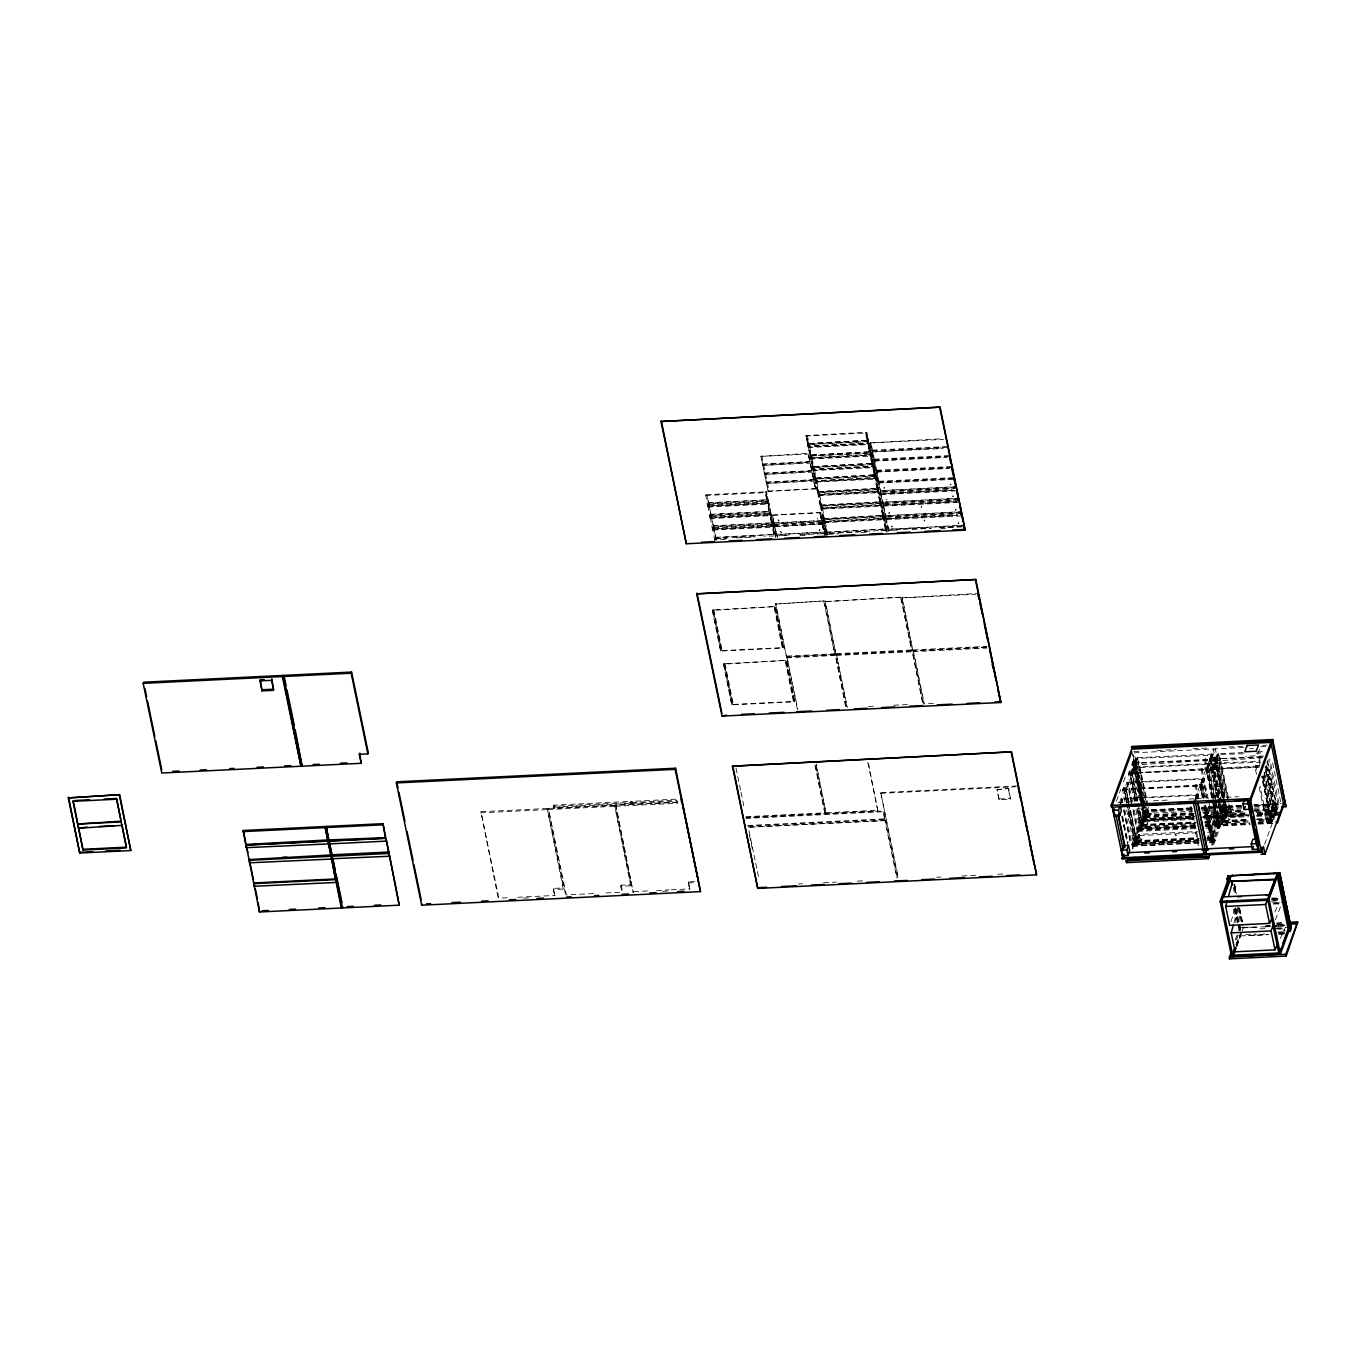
<?xml version="1.0" encoding="UTF-8"?>
<svg xmlns="http://www.w3.org/2000/svg" width="1366" height="1366" viewBox="0 0 1366 1366"><rect width="100%" height="100%" fill="white"/><g stroke="black" fill="none" stroke-linecap="round" stroke-linejoin="round"><path stroke-width="0.75" stroke-dasharray="5 3.75" d="M1123.962 790.692L1123.091 790.692M1129.887 774.488L1129.016 773.976L1131.492 773.822L1133.917 767.214M1132.602 764.84L1134.975 764.328L1137.383 757.737L1135.539 762.757M1133.456 764.875L1132.551 765.062M1209.047 770.544L1209.952 770.134M1210.225 770.236L1212.752 769.861L1215.159 763.253M1212.547 760.725L1213.708 760.896M780.259 531.579L781.437 532.569L780.925 531.528M1132.363 835.446L1133.336 835.155M1132.499 846.459L1132.977 842.959L1133.148 844.564L1198.221 841.422M1138.339 819.412L1139.193 819.361M1138.441 819.207L1139.295 819.173M1141.976 820.437L1141.805 818.849L1141.088 822.025L1193.679 819.344M1142.761 809.765L1141.771 809.816L1142.659 809.338M1212.547 831.399L1213.281 831.604M1214.955 840.568L1214.835 838.98L1208.21 839.509M1219.667 827.83L1204.795 828.24M1220.316 825.935L1223.355 818.439M1222.997 805.633L1223.902 805.923L1223.133 805.547M1223.868 816.441L1223.851 814.836L1223.031 817.756M1212.342 845.093L1226.702 806.469L1227.078 808.262L1223.748 815.997M1240.669 928.026L1240.294 927.155M1276.647 803.259L1275.673 802.986M1207.715 835.77L1208.329 837.034L1208.381 835.582M1213.691 819.6L1214.254 820.829L1214.323 819.412M1217.089 810.038L1217.345 811.182M1267.443 816.885L1268.075 818.2L1268.143 816.748M1270.909 807.408L1271.165 808.604M1139.842 822.025L1138.988 822.076M1142.42 812.872L1143.325 812.548M1213.179 834.506L1213.981 834.438M1220.214 818.541L1219.018 818.405L1221.136 818.644M1223.39 808.74L1222.536 809.321L1224.585 809.15M1223.816 808.979L1224.534 809.014M1273.727 815.604L1272.839 815.929M1277.244 806.691L1276.305 806.452L1277.21 806.111M1138.732 790.129L1137.776 790.214M1214.459 795.849L1216.491 796.207L1215.689 795.883M1218.779 786.884L1217.857 786.372L1219.018 786.253M1269.116 793.731L1268.177 793.407L1269.065 793.185M1271.661 783.999L1272.583 784.238L1271.763 783.743M1214.613 761.033L1213.742 760.538L1216.218 760.367L1218.626 753.776L1216.782 758.796M1132.499 835.565L1133.302 835.616M1222.707 805.564L1221.819 805.872M1222.809 816.953L1223.27 817.91M921.077 507.213L921.691 506.205L921.777 507.281M924.167 519.917L924.133 521.061L924.833 520.139M950.224 484.845L950.924 484.093L950.821 485.118M952.614 496.37L953.468 495.96M952.802 495.909L953.212 496.643M956.285 509.501L955.585 510.423L955.602 509.279M958.112 523.639L958.744 522.615L958.812 523.707M1128.504 816.322L1129.306 816.373M1134.429 800.117L1135.3 799.947L1134.412 799.708M1219.155 786.679L1219.94 786.714M817.363 519.165L817.739 518.295M819.173 530.384L819.976 529.462L819.754 530.691M1123.159 790.248L1123.928 790.18M1204.061 786.918L1203.156 786.884L1204.009 786.338M1133.131 843.949L1198.153 840.875M1141.139 822.025L1133.217 844.547M1138.459 829.469L1195.113 826.652M1141.959 819.839L1194.379 817.38M1214.955 839.97L1208.637 840.363M1214.306 842.583L1209.935 842.361M1233.942 922.972L1237.784 909.107M1142.539 813.129L1143.342 813.111M1141.105 839.031L1141.754 840.261L1141.771 838.844M1147.252 823.988L1147.269 822.52L1147.952 823.852M1150.479 813.299L1151.06 814.597L1151.179 813.163M1175.699 835.787L1175.682 834.285L1176.365 835.599M1231.722 809.287L1233.532 810.448L1232.422 809.201M1229.451 820.027L1228.29 818.678L1230.117 819.839M1128.384 815.861L1129.289 815.775M1137.895 790.692L1138.715 790.675M883.717 488.055L884.348 487.372L884.178 488.482M886.022 499.597L886.841 499.256M888.703 513.394L889.266 512.335L889.386 513.462M892.408 526.371L891.639 527.122L891.81 526.012M1230.92 921.572L1235.41 908.305M1237.05 946.126L1241.54 932.876M1242.172 930.98L1243.453 927.19M498.009 897.274L480.934 811.728L547.203 808.484L563.68 887.951L563.253 889.078L553.315 889.573L554.767 896.574L553.725 888.429L563.68 887.951M563.253 889.078L547.203 808.484M565.422 893.979L548.347 808.433L614.632 805.206L631.092 884.673L630.682 885.8L620.745 886.278L621.82 891.537M553.486 806.264L553.896 805.137L630.802 801.381L630.802 804.523L553.896 808.262L553.486 806.264L630.392 802.508L630.802 801.381M553.896 808.262L553.896 805.137M553.315 889.573L553.725 888.429M768.495 501.015L768.477 503.064L707.571 506.035L705.676 494.765M706.359 494.731L765.216 491.862L766.872 499.871L708.561 503.098L706.905 495.073M707.588 503.986L707.571 506.035M708.561 503.098L707.042 494.697M770.885 512.54L770.868 514.589L709.961 517.56L708.066 506.291M768.768 502.312L767.248 502.756L767.111 501.083L708.954 503.917L709.091 505.591L707.861 505.283M709.091 505.591L708.954 503.917M708.749 506.257L767.59 503.388L769.263 511.396L710.952 514.606L709.295 506.598M709.979 515.511L709.961 517.56M710.952 514.606L709.432 506.223M773.258 524.066L773.258 526.115L712.352 529.086L710.457 517.816M710.661 515.477L710.798 517.151L711.345 515.443L769.502 512.609L769.639 514.282L771.141 513.838M711.14 517.782L769.98 514.914L771.653 522.922L713.342 526.132L711.686 518.124M711.481 517.116L711.345 515.443M712.352 527.037L712.352 529.086M713.342 526.132L711.823 517.748M714.742 540.612L712.83 529.325M773.532 525.364L772.029 525.808L771.892 524.134L713.735 526.969L713.872 528.642L712.625 528.335M713.872 528.642L713.735 526.969M713.53 529.308L772.371 526.439L774.027 534.447L715.733 537.658L714.077 529.649M630.682 885.8L614.632 805.206M615.776 805.155L633.278 892.749L615.776 805.155L677.912 802.115M714.742 538.545L715.016 539.86M715.733 537.658L714.213 529.274M716.245 540.168L716.125 538.477L755.586 536.565M677.297 802.252L631.946 804.454L631.536 802.457L631.946 801.33L677.297 799.11M631.946 804.454L631.946 801.33M810.106 461.708L762.552 464.389L760.879 456.381L807.904 453.341L810.106 461.708L807.904 453.341M762.552 464.389L761.016 456.005M811.967 470.724L764.414 473.404L762.757 465.396L809.765 462.357L811.967 470.724L809.765 462.357M762.689 464.013L809.423 461.742M712.232 610.363L713.189 609.577L721.487 650.643L782.957 647.638L775.359 606.555L783.503 647.979L720.65 651.053L712.232 610.363L775.359 606.555M721.487 650.643L713.189 609.577M782.274 647.672L773.976 606.606L713.052 609.953M764.414 473.404L762.894 465.021M813.846 479.739L766.292 482.42L764.619 474.412L811.643 471.372L813.846 479.739L811.643 471.372M764.55 473.029L811.284 470.758M766.292 482.42L764.755 474.036M815.707 488.755L768.153 491.453L766.497 483.427L813.504 480.405L815.707 488.755L813.504 480.405M766.428 482.044L813.163 479.773M620.745 886.278L621.154 885.151L631.092 884.673M766.736 500.246L765.216 491.862M768.358 501.39L766.582 491.794L765.062 492.238M768.477 503.064L766.582 491.794M768.153 491.453L766.633 483.052M768.29 491.077L815.024 488.789M767.248 502.756L767.111 501.083M769.126 511.772L767.59 503.388M770.731 512.916L768.973 503.32L767.453 503.764M770.868 514.589L768.973 503.32M769.639 514.282L769.502 512.609M771.5 523.298L769.98 514.914M720.65 651.053L712.506 609.612M773.122 524.442L771.363 514.845L769.843 515.289M773.258 526.115L771.363 514.845M772.353 515.17L820.829 512.421L822.349 520.822L774.027 523.178L772.353 515.17L775.085 526.03L822.059 523.741L820.01 512.831L820.829 512.421M773.054 515.136L820.01 512.831M772.029 525.808L771.892 524.134M773.89 534.823L772.371 526.439M774.027 523.178L772.49 514.777M868.417 440.637L866.215 432.288L868.793 443.523L807.887 446.494L805.991 435.225L808.33 443.199L807.767 444.821L808.587 444.411L807.767 444.821M775.512 535.967L773.737 526.371L772.234 526.815M808.194 443.574L806.674 435.191M775.649 537.641L773.737 526.371M775.085 526.03L774.402 523.998L822.742 521.641L822.195 523.366M723.382 664.166L724.339 663.381L732.637 704.446L794.107 701.441L786.509 660.359L794.653 701.8L731.8 704.856L723.382 664.166L786.509 660.359M807.357 435.156L808.877 443.54L867.188 440.33L865.532 432.322L806.538 435.566M774.539 525.688L774.402 523.998M732.637 704.446L724.339 663.381M774.744 526.678L823.22 523.946L824.876 531.972L776.4 534.704L774.744 526.678L777.476 537.555M793.424 701.475L785.126 660.427L724.202 663.756M775.427 526.644L823.22 523.946M807.511 443.609L805.991 435.225M774.146 536.018L763.901 536.155M808.877 443.54L867.188 440.33M807.887 446.494L807.904 444.445M776.4 534.704L774.881 526.303M870.808 452.163L868.588 443.813L871.184 455.049L810.277 458.02L808.382 446.733L810.721 454.724L810.158 456.329L810.977 455.92L810.158 456.329M867.427 441.542L809.27 444.377L867.427 441.542L867.7 442.84L808.723 446.084L808.587 444.411M810.584 455.1L809.065 446.716M809.748 446.682L811.267 455.066L869.579 451.856L867.905 443.83L808.928 447.092M809.97 462.084L808.45 453.683M809.901 455.134L808.382 446.733M810.277 458.02L810.294 455.954M811.267 455.066L869.579 451.856M873.198 463.689L870.979 455.322L873.574 466.574L812.668 469.545L810.772 458.259L813.111 466.25L812.531 467.855L813.368 467.445L812.531 467.855M811.66 455.885L869.818 453.051L811.66 455.885L811.797 457.576L810.841 456.295M811.097 457.61L810.977 455.92M812.975 466.626L811.455 458.225M811.797 457.576L870.091 454.366L869.818 453.051M811.831 471.099L810.311 462.698M812.138 458.191L813.658 466.591L871.952 463.381L870.296 455.356L811.319 458.6M812.292 466.66L810.772 458.259M812.668 469.545L812.668 467.479M813.658 466.591L871.952 463.381M813.709 480.115L812.189 471.731M875.589 475.214L873.369 466.848L875.965 478.1L815.058 481.054L813.146 469.784L815.502 477.776L814.921 479.381L815.741 478.971L814.921 479.381M872.208 464.577L814.051 467.411L872.208 464.577L872.481 465.891L814.17 469.101L813.368 467.445M815.365 478.151L813.846 469.75M814.529 469.716L816.048 478.117L874.342 474.907L872.686 466.882L813.692 470.126M814.682 478.185L813.146 469.784M731.8 704.856L723.656 663.415M815.57 489.13L814.051 480.747M815.058 481.054L815.058 479.005M816.048 478.117L874.342 474.907M878.389 488.738L875.76 478.373L878.765 491.623L817.858 494.594L815.536 481.31L818.302 491.299L817.722 492.904L818.558 492.494L817.722 492.904M874.599 476.102L816.441 478.937L874.599 476.102L874.872 477.4L816.561 480.627L815.741 478.971M818.166 491.675L816.219 481.276M816.919 481.242L818.849 491.64L877.143 488.43L875.077 478.407L816.083 481.652M775.564 604.045L824.159 600.938L834.831 654.485L786.492 656.841L775.564 604.045L824.159 600.938M817.483 491.709L815.536 481.31M818.849 491.64L877.143 488.43M817.858 494.594L817.858 492.528M881.19 502.261L878.56 491.897L881.565 505.147L820.659 508.118L818.336 494.834L821.103 504.822L820.522 506.445L821.359 506.035L820.522 506.445M877.399 489.626L819.241 492.46L877.399 489.626L877.672 490.94L818.678 494.185L818.558 492.494M820.966 505.198L819.037 494.799M819.72 494.765L821.649 505.164L879.96 501.954L877.877 491.931L818.883 495.175M820.283 505.232L818.336 494.834M820.659 508.118L820.676 506.069M821.649 505.164L879.96 501.954M883.99 515.785L881.36 505.437L884.365 518.67L823.459 521.641L821.154 508.357L823.903 518.346L823.339 519.968L824.159 519.558L823.339 519.968M880.199 503.166L822.042 506.001L880.199 503.166L880.472 504.464L821.478 507.708L821.359 506.035M823.766 518.721L821.837 508.34M822.52 508.306L824.449 518.687L882.76 515.477L880.677 505.454L821.7 508.715M688.566 881.855L689.608 890L688.566 881.855L694.526 881.565M823.083 518.756L821.154 508.357M822.878 523.332L822.742 521.641M823.459 521.641L823.476 519.592M824.449 518.687L882.76 515.477M826.276 535.165L823.954 521.897L826.703 531.886L826.14 533.491L826.959 533.082L826.14 533.491M882.999 516.69L824.842 519.524L882.999 516.69L883.273 517.987L824.296 521.231L824.159 519.558M826.567 532.262L824.637 521.863M825.32 521.829L827.267 532.228L885.561 529.018L883.478 518.995L824.501 522.239M825.269 534.857L825.132 533.167L799.913 534.396M825.884 532.296L823.954 521.897M827.267 532.228L885.561 529.018M886.073 531.511L885.817 530.213L827.506 533.423L866.983 531.494M867.051 440.706L865.532 432.322M868.793 443.523L866.898 432.254M786.492 656.841L775.837 603.294M797.232 708.63L786.987 657.097L835.309 654.741L846.254 707.537M867.734 440.672L866.215 432.288M867.973 441.884L868.81 441.474L868.247 443.182L867.29 441.918M869.442 452.231L867.905 443.83M868.247 443.182L868.127 441.508M871.184 455.049L869.288 443.779M947.253 447.297L871.491 450.985L869.835 442.96L943.069 438.657M870.125 452.197L868.588 443.813M870.637 454.707L871.201 452.983L870.091 454.366M871.491 450.985L869.971 442.584M871.815 463.757L870.296 455.356M949.131 456.312L873.369 460L871.713 451.992L944.93 447.672M871.645 450.609L872.464 450.199L870.791 442.174M873.574 466.574L871.662 455.288M873.369 460L871.85 451.617M872.515 463.723L870.979 455.322M951.419 467.326L875.657 471.031L873.574 461.008L946.809 456.688M873.506 459.625L874.325 459.215L872.669 451.19M873.028 466.233L873.574 464.508L872.481 465.891M874.206 475.283L872.686 466.882M875.965 478.1L874.052 466.813M825.03 601.621L901.065 597.181L911.737 650.745L835.975 654.434L825.03 601.621L901.065 597.181M875.657 471.031L873.711 460.632M874.889 475.248L873.369 466.848M953.69 478.356L877.928 482.044L875.862 472.021L949.08 467.718M875.794 470.638L876.613 470.228L874.53 460.222M875.418 477.741L875.965 476.034L874.872 477.4M877.006 488.806L875.077 478.407M878.765 491.623L876.443 478.339M877.928 482.044L875.999 471.646M952.068 478.698L878.287 482.676L881.002 493.536L952.153 490.07M878.065 481.669L878.901 481.259L876.818 471.236M881.002 493.536L878.97 482.642M877.706 488.772L875.76 478.373M877.945 489.967L878.765 489.557L878.218 491.282L877.262 490.001M879.824 502.329L877.877 491.931M878.218 491.282L878.082 489.591M881.565 505.147L879.243 491.862M955.022 487.03L879.943 490.684L955.841 486.62M956.098 487.816L880.199 491.897L955.261 488.225M881.138 493.16L952.153 489.318M954.458 490.223L880.66 494.202L883.392 505.061L956.661 501.493M883.392 505.061L881.36 494.168M880.507 502.295L878.56 491.897M881.019 504.805L881.582 503.098L880.472 504.464M882.624 515.853L880.677 505.454M957.412 498.556L882.334 502.21L958.232 498.146M958.471 499.341L882.573 503.405L957.651 499.751M884.365 518.67L882.043 505.403M883.529 504.686L956.644 500.741M956.849 501.749L883.051 505.71L886.192 518.585L957.344 515.119M886.192 518.585L883.734 505.676M883.307 515.819L881.36 505.437M883.819 518.329L884.383 516.621L883.273 517.987M885.424 529.393L883.478 518.995M960.213 512.079L885.134 515.733L961.032 511.669M886.79 529.325L884.161 518.96L887.456 531.442M961.288 512.865L885.39 516.946L960.452 513.274M887.166 532.194L884.861 518.926M845.554 706.273L835.309 654.741M835.975 654.434L825.303 600.869M886.329 518.209L957.344 514.384M846.698 706.205L836.453 654.69L912.215 650.984L923.16 703.797M957.549 515.375L886.005 518.875L888.873 530.435M888.566 530.025L886.551 519.217M885.817 530.213L877.365 530.998M886.107 529.359L884.161 518.96M886.5 530.179L886.756 531.476M963.013 525.603L887.934 529.257L963.833 525.193M900.945 529.479L888.19 530.469L897.377 530.025M986.542 647.091L912.881 650.677L901.936 597.881L977.971 593.425M745.785 817.431L824.979 813.573L815.178 764.243M868.503 763.679L877.877 810.994L826.123 813.521L816.322 764.192M922.46 702.517L912.215 650.984M912.881 650.677L902.209 597.13M924.031 704.497L913.359 650.933L989.121 647.245M897.957 877.775L880.728 792.604L1017.858 785.911M747.612 826.242L884.741 819.566L883.392 810.994L746.263 817.688M884.741 819.566L883.392 810.994M884.946 820.573L747.817 827.25L884.946 820.573L896.813 877.843M996.975 789.702L1008.671 788.387L1010.481 799.161L999.041 799.725L996.975 789.702L1008.671 788.387M999.041 799.725L997.248 788.95M1116.415 801.227L1120.666 789.616M1123.501 781.864L1125.618 776.059M1125.021 801.825L1122.51 789.736L1123.484 787.106L1128.333 807.221M1134.292 801.74L1128.436 773.532L1129.409 770.902L1136.358 801.091M1139.432 800.322L1131.919 764.055L1132.875 761.408L1142.744 805.718M1127.326 806.845L1124.167 787.072M1135.334 800.715L1129.494 772.49L1130.092 770.868M1141.737 805.325L1132.96 763.013L1133.558 761.374M1119.71 802.371L1121.145 798.444L1198.272 794.688L1195.54 802.201M1126.745 802.423L1124.201 790.094L1127.07 782.24L1204.197 778.483L1201.329 786.321L1200.253 785.587M1133.592 764.397L1136.017 757.806L1213.145 754.049L1222.758 801.5M1139.5 835.582L1136.632 843.437L1125.584 787.806L1129.58 787.601L1128.914 789.428L1131.407 801.518M1137.246 801.535L1131.509 771.602L1135.505 771.397L1134.839 773.224L1141.515 805.462M1134.685 762.928L1138.971 761.921L1147.935 805.137M1204.009 798.239L1201.209 784.784L1125.174 789.241L1200.936 785.552L1203.463 797.727M1213.315 798.342L1207.151 768.58L1131.116 773.036L1206.878 769.348L1213.606 801.842M1142.437 801.466L1134.856 762.791L1142.847 801.381M1119.659 805.291L1122.51 798.376L1119.778 805.889M1125.311 789.838L1125.686 790.624L1125.994 789.804L1124.201 790.094M1128.572 782.769L1125.567 790.026M1133.353 767.863L1131.509 772.883L1133.353 767.863L1209.115 764.157L1206.588 769.229L1209.115 764.157M1134.975 763.389L1137.502 758.335M1120.342 805.257L1122.63 798.973M1135.385 764.123L1134.412 764.96L1211.113 760.299M1121.606 802.713L1122.767 799.571M1134.156 768.426L1132.329 773.446L1137.81 799.964M1145.835 800.015L1138.305 763.731L1138.971 761.921M1131.714 844.922L1144.384 810.294L1190.811 808.211M1144.657 810.465L1132.738 843.488L1197.828 840.192M1134.19 809.901L1140.661 841.115L1140.183 843.846L1133.78 844.154L1134.753 841.507L1128.077 809.27M1143.171 807.733L1146.586 824.91L1146.108 827.625L1139.722 827.95L1140.678 825.303L1137.332 809.184M1132.312 848.798L1146.159 810.943L1145.306 806.794M1128.76 809.235L1135.436 841.473L1134.839 843.112L1127.735 808.86M1146.484 826.635L1140.764 826.908L1138.032 809.15M1199.297 840.38L1135.266 843.505L1138.578 834.404L1197.504 831.535M1194.618 824.688L1141.191 827.284L1144.042 819.463L1194.55 817.005M1193.85 815.4L1144.657 817.807L1147.508 809.97L1191.715 807.818M1138.578 834.404L1135.829 842.856L1198.836 839.185M1144.162 820.061L1141.754 826.652L1144.042 819.463M1147.645 810.567L1145.22 817.175L1147.508 809.97M1136.358 842.122L1125.584 787.806M1142.3 825.918L1137.963 802.764M1136.683 841.405L1136.802 842.019M1139.261 834.37L1136.956 840.653L1130.621 810.055M1142.608 825.201L1142.744 825.798M1146.211 816.322L1133.575 754.647M1148.208 809.936L1146.364 814.973L1144.674 806.811M1136.512 842.822L1138.698 835.002M1149.95 817.141L1144.247 817.414L1144.145 815.826L1143.188 818.456L1149.591 818.149L1148.362 807.186M1202.626 796.976L1199.98 784.272L1195.984 784.477L1195.318 786.287L1197.828 798.376M1211.932 797.095L1205.922 768.068L1201.909 768.273L1201.243 770.082L1207.1 798.307M1217.516 797.812L1209.388 758.591L1205.393 758.779L1204.727 760.606L1213.469 802.457M1202.319 797.795L1199.98 784.272M1211.625 797.915L1205.922 768.068M1209.388 758.591L1216.918 797.163M1194.891 799.298L1213.315 748.961L1223.202 796.702M1194.601 801.039L1196.906 794.756L1194.721 801.637M1206.195 769.365L1207.254 770.117L1209.678 763.526L1132.534 767.282L1130.126 773.89L1135.658 800.578M1206.468 768.614L1208.432 764.192M1209.661 759.889L1210.737 760.64L1213.145 754.049M1200.372 786.184L1200.082 787.004L1201.073 786.15M1200.663 785.433C1206.451 771.824 1199.246 782.462 1201.346 785.399L1202.951 779.149M1209.781 760.486L1209.491 761.306L1210.464 760.452M1211.898 754.715C1208.022 768.153 1210.908 750.446 1212.701 755.278L1136.819 758.369M1196.001 799.093L1197.145 795.951L1197.999 800.032M1206.707 769.826L1208.551 764.789L1216.372 801.825M1196.565 798.461L1197.026 795.354M1206.69 770.765L1206.315 769.98L1206.827 771.363M1212.581 754.681L1210.737 759.701L1134.583 763.543M1210.293 761.869L1210.174 761.272M1196.872 799.434L1215.364 748.875L1225.268 796.6M1223.987 801.757L1214.118 757.447L1213.162 760.094L1219.548 759.786L1220.231 757.959L1215.928 758.967L1227.283 813.777L1229.571 806.589L1226.463 813.214L1229.571 806.589M1259.111 767.265L1209.678 769.57L1210.652 766.941L1210.737 768.529L1260.972 765.967M1214.801 757.413L1214.203 759.052L1262.338 756.576M1211.369 769.929L1213.793 763.321L1260.084 761.067M1243.128 752.581L1217.26 753.844L1214.852 760.435L1222.502 797.42M1214.596 763.901L1212.752 768.921L1214.596 763.901L1260.955 762.245M1216.235 759.428L1218.745 754.374M1216.645 760.162L1215.655 760.999L1262.594 757.788M1215.399 764.465L1213.571 769.485L1220.333 802.132M1216.082 769.263L1216.747 767.436L1212.752 767.641L1212.359 769.075L1258.598 766.821M1213.008 821.769L1212.53 824.501L1218.916 824.176L1219.889 821.547L1216.133 803.413M1215.996 815.007L1216.372 813.999L1222.075 813.726L1220.999 804.028M1210.771 838.604L1204.317 805.137M1216.713 822.4L1212.359 799.144M1219.121 815.792L1217.277 820.829L1213.896 804.506M1220.179 812.907L1217.909 799.742M1222.587 806.316L1220.743 811.336L1219.479 805.223M1210.908 839.202L1214.34 830.716L1208.022 831.023M1214.34 830.716L1211.027 839.8L1203.958 805.667M1202.968 816.595L1219.804 815.758L1216.952 823.596L1212.018 799.759M1220.419 814.119L1223.27 806.281L1202.234 807.306M1214.459 831.313L1211.591 839.168L1211.881 838.348M1219.923 816.373L1216.833 822.998L1219.804 815.758M1223.407 806.879L1220.299 813.504L1223.27 806.281M1211.318 838.98L1212.291 838.195L1211.471 837.631M1217.123 822.178L1218.216 821.99L1205.188 822.759M1209.9 839.851L1212.393 839.731L1215.262 831.877L1209.166 803.259M1205.222 824.176L1218.318 823.527L1220.743 816.936L1204.488 817.722M1212.684 839.424L1213.281 837.785L1206.588 805.547M1215.45 803.447L1219.206 821.581L1218.609 823.22L1212.888 823.493M1206.588 840.705L1212.991 840.397L1213.964 837.751L1207.271 805.513M1222.399 814.699L1223.355 812.053L1221.682 803.993M1211.505 844.939L1225.353 807.084M1213.554 844.837L1227.402 806.982M1224.431 804.489L1227.727 822.673L1222.007 822.947L1219.275 805.189M1224.414 803.771L1225.49 813.453L1231.193 813.18L1229.605 803.225M1248.353 822.059L1222.433 823.322L1225.285 815.502L1246.304 814.477M1245.433 812.89L1225.917 813.846L1228.768 806.008L1241.37 805.394M1225.422 816.1L1222.997 822.691L1225.285 815.502M1223.987 821.837L1223.834 821.137M1229.451 805.974L1227.607 811.011L1226.344 804.881M1216.577 803.567L1220.965 823.988L1227.351 823.664L1227.727 822.673M1224.431 814.495L1230.834 814.187L1231.193 813.18M1259.452 749.456L1257.147 755.74L1245.724 756.303M1259.435 766.258L1259.742 765.455L1255.73 765.643L1255.064 767.47L1256.737 775.529M1262.918 756.781L1263.208 755.961L1259.213 756.149L1258.547 757.976L1260.22 766.036M1263.243 776.264L1272.736 821.564L1266.35 821.871L1266.828 819.156L1259.998 786.218M1269.817 812.394L1270.192 811.387L1275.895 811.097M1270.534 819.771L1261.945 776.11M1274 810.294L1265.343 766.258M1273.744 813.743L1270.653 820.368L1273.624 813.146L1256.805 813.965M1277.227 804.25L1274.119 810.892L1277.09 803.652L1253.971 804.779M1273.624 813.146L1270.773 820.966L1261.655 776.93M1277.09 803.652L1274.239 811.489L1265.121 767.436M1271.08 820.163L1272.036 819.361L1258.701 820.146M1266.384 765.848L1275.503 809.884L1274.427 810.072M1259.008 821.547L1272.139 820.915L1274.563 814.307L1265.189 769.126M1256.088 812.377L1275.622 811.421L1278.03 804.83L1268.672 759.633M1264.592 844.308L1279.174 804.454L1269.714 758.796M1235.291 939.945L1238.074 932.346M1238.757 930.451L1240.157 926.66M1236.435 939.654L1239.235 931.971M1235.906 944.709L1242.053 929.717M1236.452 944.077L1239.338 936.239M1236.298 945.409L1239.884 935.608M1236.435 946.006L1240.021 936.205M1243.367 927.292L1269.902 926.729M1236.554 946.604L1240.857 934.839M1285.15 930.605L1283.955 929.853L1284.057 932.568M1275.434 919.779L1280.523 906.751M1274.837 911.976L1279.276 902.448M1280.318 938.425L1285.645 926.985M1212.632 761.255L1213.469 761.221M1137.741 831.399L1194.413 828.616M1199.433 842.873L1132.482 846.152M1212.445 831.774L1213.332 831.774M1219.514 827.506L1219.343 826.43L1204.658 827.147M1214.289 842.105L1207.903 842.378M1215.023 840.602L1208.705 840.91M1139.056 822.639L1139.876 822.605M1133.063 838.826L1133.951 838.809M1213.128 835.019L1214.033 835.019M1132.26 846.135L1199.553 842.754M805.718 435.976L866.625 433.005M869.835 442.96L943.496 439.374M808.109 447.502L868.998 444.531M872.464 450.199L946.843 446.562M760.879 456.381L808.313 454.058M871.713 451.992L943.257 448.492M810.482 459.01L871.388 456.056M874.325 459.215L948.721 455.595M762.757 465.396L810.175 463.074M873.574 461.008L947.236 457.405M812.872 470.536L873.779 467.565M764.619 474.412L812.053 472.107M876.613 470.228L951.009 466.609M875.862 472.021L949.507 468.436M766.497 483.427L813.914 481.122M815.263 482.061L876.169 479.09M878.901 481.259L953.28 477.639M878.833 483.018L953.212 479.381M705.402 495.517L766.309 492.545M818.063 495.585L878.97 492.631M708.715 502.705L766.872 499.871M881.224 494.543L955.602 490.906M708.817 504.293L766.975 501.459M709.227 505.215L767.385 502.381M707.793 507.042L768.699 504.071M711.088 514.231L769.263 511.396M820.864 509.125L881.77 506.154M883.597 506.069L957.993 502.432M711.208 515.819L769.365 512.984M711.618 516.741L769.775 513.906M710.166 518.568L771.073 515.597M713.479 525.756L771.653 522.922M774.163 522.802L822.503 520.446M713.598 527.344L771.756 524.51M774.266 524.373L822.605 522.017M823.681 522.649L884.57 519.678M886.414 519.592L960.793 515.955M714.008 528.266L772.166 525.432M774.676 525.312L823.015 522.956M712.557 530.093L773.463 527.122M715.869 537.282L774.027 534.447M776.554 534.328L824.876 531.972M789.411 534.909L776.656 535.899L789.599 535.267M903.046 529.376L930.417 528.044M938.835 527.635L964.089 526.388M715.989 538.87L726.37 538.358M736.752 537.845L755.449 536.94M799.81 534.772L824.996 533.543M912.249 529.291L931.373 528.369M939.876 527.942L963.252 526.815M720.548 539.587L726.78 539.28M800.186 535.694L806.486 535.387M827.916 534.345L838.297 533.85M861.143 532.723L867.376 532.433M941.208 528.83L945.409 528.625M901.936 597.881L975.597 594.295M786.765 656.09L835.104 653.733M836.248 653.682L912.01 649.994M913.154 649.926L986.815 646.34M786.714 657.849L835.036 655.492M836.18 655.441L911.942 651.736M913.086 651.684L986.747 648.099M868.452 706.461L874.752 706.154M893.705 705.232L908.424 704.514M928.521 703.541L934.822 703.217M1133.934 751.624L1140.251 751.317M1157.139 750.497L1176.126 749.575M1192.996 748.739L1209.866 747.919M1228.854 746.997L1243.623 746.28M1262.611 745.358L1266.828 745.153M1243.88 747.475L1134.173 752.82L1144.879 804.728M1260.75 746.656L1269.185 746.246M1249.6 748.431L1253.425 748.244M1257.42 751.881L1265.599 751.488M1243.419 753.776L1218.062 754.408M1256.02 753.161L1264.421 752.751M1132.96 763.013L1210.805 759.325L1219.565 801.637M1262.064 757.327L1216.099 758.83L1224.107 797.42L1238.552 796.668M1131.919 764.055L1138.305 763.731M1129.494 772.49L1131.202 772.422M1205.615 768.887L1207.339 768.802M1128.436 773.532L1207.646 769.775M1209.081 770.68L1210.003 770.714M631.536 802.457L676.887 800.237M554.306 807.135L631.212 803.379M632.356 803.328L677.707 801.125M480.525 812.855L546.793 809.628M547.937 809.56L614.205 806.333M615.349 806.281L677.485 803.259M880.455 793.356L1015.467 786.782M1123.569 788.711L1125.277 788.626M1199.689 785.091L1201.397 785.006L1204.231 798.068M1122.51 789.736L1201.721 785.979M999.331 798.973L1010.755 798.41M746.058 816.68L825.252 812.821M826.396 812.753L878.15 810.243M745.99 818.439L883.119 811.745M1214.408 796.361L1215.262 796.327M1117.986 802.542L1132.568 801.825M1153.399 800.817L1167.998 800.1M1188.83 799.093L1195.079 798.786M1197.145 798.683L1201.277 798.478M747.885 825.491L885.014 818.815M1201.295 807.699L1241.421 805.564M1254.039 805.137L1281.513 803.601M1192.62 808.689L1144.11 811.045L1132.072 752.922M1201.073 808.262L1241.148 806.316M1255.917 805.599L1281.24 804.369M1190.964 809.065L1147.081 811.216L1146.228 807.101M1201.585 808.552L1224.209 807.443L1221.802 814.051L1204.453 814.887M1228.324 807.255L1241.95 806.589M1254.193 805.991L1278.03 804.83M1191.801 810.089L1145.032 812.275L1142.044 820.437L1194.447 817.927M1201.67 809.509L1242.257 807.63M1254.415 806.93L1280.113 805.786M1145.067 813.607L1191.34 811.336M1201.841 810.823L1241.796 808.877M1254.415 808.262L1279.652 807.033M1145.681 815.007L1191.972 812.736M1202.49 812.224L1221.443 811.302M1226.924 811.045L1241.626 810.328M1254.244 809.714L1275.263 808.689M1145.408 815.758L1194.208 813.248M1203.873 812.77L1221.563 811.899M1226.651 811.797L1242.018 810.909M1253.971 810.465L1275.383 809.287M1145.528 816.356L1193.935 813.999M1203.6 813.521L1221.682 812.514L1220.606 812.702M1226.77 812.394L1243.794 811.558M1254.005 811.062L1275.503 809.884M1193.508 814.204L1145.22 817.175M1204.027 813.692L1220.862 812.872M1243.162 811.797L1226.463 813.214M1255.764 811.182L1274.802 810.858M1141.805 818.849L1194.243 816.287M1204.744 815.775L1246.987 813.709M1257.505 813.197L1280.642 812.07M1141.515 819.071L1194.174 816.373M1204.436 815.997L1246.919 813.795M1257.215 813.436L1280.352 812.309M1141.566 819.378L1194.072 816.68M1204.505 816.305L1246.799 814.119M1257.266 813.726L1280.403 812.599M1202.78 816.97L1249.224 814.699M1257.642 814.29L1276.578 813.368M1202.848 817.517L1247.192 815.348M1257.71 814.836L1280.847 813.709M1193.867 818.251L1143.615 820.693L1141.054 808.365M1248.678 815.57L1224.858 816.731L1222.297 804.403M1256.857 815.178L1274.563 814.307M1141.003 820.949L1193.44 818.388M1203.924 817.875L1248.285 815.707M1256.703 815.297L1279.84 814.17M1204.061 818.968L1248.524 816.663M1256.84 816.39L1280.079 815.126M1272.89 816.185L1273.761 816.168M1142.198 824.483L1194.823 821.922M1205.341 821.41L1217.96 820.795M1223.458 820.522L1248.678 819.293M1257.079 818.883L1271.78 818.166M1142.335 825.081L1196.155 822.469M1204.658 822.042L1218.096 821.393M1223.577 821.12L1248.797 819.89M1256.925 819.498L1271.917 818.763M1141.925 825.235L1194.533 822.673M1205.068 822.161L1217.687 821.547M1223.168 821.273L1248.387 820.044M1256.805 819.634L1271.507 818.917M1142.061 825.832L1195.882 823.22M1223.304 821.871L1248.524 820.642M1194.243 823.493L1141.754 826.652M1204.761 822.981L1217.516 822.964M1248.097 820.864L1222.997 822.691M1258.598 820.351L1271.217 819.737M1266.709 820.864L1272.429 820.59M1138.083 828.428L1194.977 825.559M1205.222 825.149L1249.753 822.981M1257.984 822.588L1277.176 821.564M1138.032 828.547L1194.789 825.969L1138.1 828.855M1205.171 825.286L1249.634 823.288M1258.052 822.878L1272.771 822.161M1205.239 825.576L1219.906 824.432M1205.597 826.14L1249.958 823.988M1258.376 823.578L1277.312 822.656M1138.544 829.965L1195.182 827.198M1205.666 826.686L1250.027 824.535M1258.445 824.125L1275.263 823.305M1137.519 830.426L1196.257 827.557M1196.889 832.782L1138.134 835.65L1132.602 808.945M1207.527 832.27L1215.262 831.877M1133.08 838.263L1133.934 838.229M1136.273 840.688L1197.299 837.717M1207.834 837.204L1212.035 836.999M1136.392 841.285L1197.436 838.314M1207.22 837.836L1212.154 837.597M1136 841.439L1199.126 838.365M1207.066 837.973L1211.762 837.751M1136.119 842.054L1199.263 838.963M1206.776 838.792L1211.454 838.57M1132.687 843.198L1198.016 839.783M1206.963 839.697L1214.545 839.083M1132.175 845.059L1199.297 841.78M1209.798 841.285L1213.981 841.08L1214.118 842.173M688.157 882.999L694.116 882.709M507.196 897.786L498.846 898.196L480.934 811.728M517.629 897.274L555.177 895.447M593.39 893.586L566.275 894.918L548.347 808.433M605.906 892.971L620.523 892.271M633.687 891.622L648.287 890.905M656.636 890.512L669.152 889.898M671.252 889.795L690.018 888.873M798.359 883.973L802.576 883.751M823.681 882.726L836.334 882.112M857.421 881.087L865.873 880.677M936.632 877.228L940.85 877.023M961.937 875.999L978.824 875.162M997.812 874.24L1006.247 873.83M523.468 898.111L529.735 897.803M662.493 891.332L668.742 891.025M1271.302 898.162L1279.788 897.752M1272.668 898.777L1278.781 898.487M1272.839 899.033L1279.003 898.726M1272.941 899.135L1279.122 898.828M1271.609 899.665L1277.978 899.357M1271.866 899.733L1278.849 899.579M1272.992 900.279L1279.088 899.989M1271.114 901.184L1279.259 900.792M1272.514 902.841L1282.691 902.345M1273.761 903.438L1279.993 903.028M1273.539 904.087L1279.72 903.797M1276.595 923.006L1285.013 922.596M1276.664 923.314L1285.082 922.904M1277.995 924.423L1284.091 924.133M1276.783 924.628L1283.152 924.304M1278.2 924.782L1284.501 924.475M1265.94 925.824L1270.004 925.636M1278.149 925.226L1284.262 924.936M1266.026 926.08L1270.175 925.977M1272.173 925.789L1284.603 925.277M1240.465 927.719L1250.983 927.207M1265.719 926.49L1270.021 926.148M1272.019 926.182L1284.74 925.431M1242.736 927.873L1256.993 927.19M1265.121 926.78L1271.234 926.49M1273.266 926.387L1283.459 925.892M1278.149 926.336L1284.33 926.028M1259.913 928.846L1268.16 928.436M1276.407 928.043L1288.787 927.429M1276.237 928.521L1284.757 928.112M1277.876 929.187L1286.601 928.76M1278.217 932.056L1284.347 931.749M1245.707 934.464L1256.02 933.968M1277.927 932.876L1284.877 932.568M1265.155 934.003L1248.097 935.642L1269.048 934.617M1279.822 933.285L1286.106 932.978M1240.465 935.949L1267.665 934.617M1278.132 934.105L1284.416 933.798M1279.532 934.105L1285.816 933.798M779.132 520.634L778.005 519.814L778.569 520.924M1219.138 786.253L1219.992 786.218M1211.181 769.997L1210.361 770.134M1272.634 762.843L1273.915 769.075M1274.341 771.158L1280.813 802.32M1267.528 760.845L1276.407 803.686L1274.563 808.723L1265.701 765.865M1267.153 761.067L1277.176 809.44L1266.897 763.116M1266.606 765.728L1276.22 812.07M1266.248 766.224L1275.622 811.421M1264.489 772.371L1272.941 813.18L1271.097 818.2L1262.304 776.11M1264.113 772.575L1273.71 818.917L1263.413 772.61M1259.213 756.149L1260.067 760.264M1263.072 776.11L1272.139 820.915M1262.628 776.076L1271.763 820.129M1255.73 765.643L1256.583 769.758M1259.247 787.619L1266.35 821.871M1220.231 757.959L1229.178 801.176M1228.597 801.893L1218.882 754.971L1217.038 760.008L1224.653 796.72M1219.548 759.786L1228.324 802.098M1228.734 804.113L1230.834 814.187M1217.26 753.844L1226.19 796.976M1216.218 758.147L1227.453 812.36M1224.517 799.452L1227.163 812.241M1216.747 767.436L1224.004 802.423M1222.929 799.469L1225.917 813.846M1214.118 757.447L1223.304 801.791M1223.441 803.225L1225.968 815.468L1224.141 820.488L1220.76 804.164M1226.105 816.065L1223.816 823.271L1210.618 759.103M1223.355 803.345L1227.351 823.664M1221.921 802.405L1212.018 755.313L1210.191 760.333L1217.789 797.061M1221.272 801.979L1211.403 757.686L1220.589 802.013M1219.992 803.652L1223.868 821.239M1210.344 759.855L1218.199 797.778M1218.677 799.537L1223.424 822.486M1211.335 766.907L1217.601 797.129M1218.472 804.676L1222.433 823.322M1209.678 763.526L1216.577 796.754M1218.182 804.608L1222.007 822.947M1234.676 884.109L1236.691 893.825M1239.747 908.612L1242.565 922.221M1234.54 884.673L1236.213 892.801M1239.577 909.022L1242.104 921.196M1234.386 885.27L1236.11 893.586M1238.996 907.553L1242.018 922.118M1234.676 887.456L1235.94 893.552M1238.877 907.758L1242.667 926.011M1234.437 887.798L1235.632 893.637M1238.757 908.253L1241.762 922.801M1215.706 801.398L1207.937 767.163L1215.023 801.432M1233.225 887.149L1234.488 893.227M1237.425 907.417L1241.199 925.653M1205.393 758.779L1214.323 802.013M1214.75 804.028L1218.916 824.176M1236.264 908.527L1240.926 930.98M1213.742 800.391L1218.318 823.527M1214.033 803.874L1217.943 822.742M1235.41 907.827L1240.055 930.28M1235.137 908.595L1239.782 931.031M1234.779 908.595L1239.44 931.049M1234.813 909.312L1238.194 925.653M1233.327 909.38L1236.708 925.721M1201.909 768.273L1208.739 801.193M1203.634 779.115L1127.872 782.803M1208.773 806.367L1212.53 824.501M1206.878 798.103L1203.087 779.747L1200.782 786.031L1203.309 798.273M1208.568 806.264L1213.64 830.75L1211.352 837.034L1205.017 806.435M1205.615 797.454L1201.995 783.384L1204.914 797.488M1212.991 840.397L1205.58 805.155L1212.393 839.731M1205 805.103L1212.001 838.946M1195.984 784.477L1198.972 798.871M1197.709 795.319L1121.947 799.008M1191.34 806.845L1198.58 841.832M1190.23 806.538L1198.58 846.835M1147.355 805.855L1137.639 758.933L1135.795 763.97L1144.247 804.762M1148.328 810.55L1146.04 817.739L1142.932 803.293M1147.491 808.074L1149.591 818.149M1136.017 757.806L1145.801 805.052M1143.137 802.764L1145.92 816.202M1133.114 755.91L1142.505 801.244M1142.864 803.515L1145.647 816.953M1132.875 761.408L1144.657 817.807M1142.198 807.186L1144.725 819.429L1142.898 824.449L1139.517 808.126M1144.862 820.027L1142.574 827.215L1138.544 808.911M1141.942 807.477L1146.108 827.625M1131.509 771.602L1137.537 800.715M1131.389 772.285L1137.28 800.715M1138.817 808.16L1142.454 825.679M1137.366 808.809L1141.191 827.284M1129.409 770.902L1135.675 801.125M1137.007 808.774L1140.764 826.908M1135.949 809.816L1139.722 827.95M1132.499 801.74L1128.692 783.367L1126.387 789.65L1128.931 801.893M1133.08 809.577L1140.183 843.846M1127.07 782.24L1132.175 806.879M1137.093 841.251L1128.828 804.728M1125.464 788.489L1128.401 802.696M1127.172 804.472L1135.266 843.505M1123.484 787.106L1127.65 807.255M1126.694 809.901L1133.78 844.154M1124.867 809.782L1133.456 851.155M1123.808 809.662L1130.911 843.932M1121.145 798.444L1121.998 802.559M1123.689 810.772L1130.502 843.642M1122.579 816.065L1128.077 842.583M1122.203 816.356L1127.787 843.334M1121.896 816.1L1127.531 843.283M1121.913 817.175L1127.496 844.154M1008.398 789.138L1010.481 799.161M870.654 442.55L872.328 450.575M872.533 451.583L874.189 459.591M874.394 460.598L876.477 470.621M876.682 471.611L878.765 481.635M878.423 482.3L879.943 490.684M880.336 491.504L880.455 493.194M880.814 493.809L882.334 502.21M882.709 503.03L882.846 504.72M883.187 505.335L885.134 515.733M885.527 516.57L885.646 518.243M886.005 518.875L887.934 529.257M888.327 530.093L888.6 531.391M913.359 650.933L924.304 703.746M900.792 597.932L911.737 650.745M869.681 453.427L869.954 454.741M872.071 464.952L872.345 466.267M874.462 476.478L874.735 477.776M880.063 503.542L880.336 504.839M882.863 517.065L883.136 518.363M809.27 444.377L809.406 446.05M814.051 467.411L814.17 469.101M816.441 478.937L816.561 480.627M819.241 492.46L819.361 494.15M822.042 506.001L822.178 507.674M824.842 519.524L824.979 521.197M827.642 533.047L827.779 534.721M826.959 533.082L827.233 534.379L826.276 533.116M880.728 792.604L898.23 877.023M808.45 444.787L808.723 446.084M813.214 467.821L813.487 469.136M815.604 479.346L815.878 480.644M818.405 492.87L818.678 494.185M821.222 506.41L821.478 507.708M824.022 519.934L824.296 521.231M826.823 533.457L827.096 534.755M885.219 819.805L897.086 877.092M825.132 533.167L825.405 534.465M820.693 512.813L822.349 520.822M823.083 524.322L824.74 532.347M822.4 524.356L824.586 534.891M819.873 513.223L822.059 523.741M822.264 524.732L824.432 535.267M867.82 762.416L877.877 810.994M836.453 654.69L847.398 707.486M823.886 601.689L834.831 654.485M761.852 455.595L763.372 463.979M763.714 464.611L765.233 472.995M765.592 473.626L767.111 482.01M767.453 482.642L768.973 491.043M765.899 491.828L767.419 500.229M767.812 501.049L767.931 502.722M768.29 503.354L769.809 511.738M770.185 512.574L770.322 514.248M770.663 514.88L772.2 523.263M772.575 524.1L772.712 525.773M773.054 526.405L774.573 534.789M816.048 764.943L826.123 813.521M814.904 764.994L824.979 813.573M786.987 657.097L797.915 709.893M775.085 607.307L783.503 647.979M786.218 661.11L794.653 701.8M774.522 606.965L782.957 647.638M785.672 660.768L794.107 701.441M716.125 538.477L716.382 539.792M708.271 503.952L708.408 505.625M713.052 527.003L713.172 528.676M715.425 538.511L715.562 540.202M713.872 609.543L722.17 650.609M725.022 663.347L733.32 704.412M736.001 768.102L740.611 790.368M741.021 792.382L743.958 806.555M748.944 830.596L750.224 836.726M750.634 838.775L751.915 844.905M752.342 846.954L753.605 853.084M754.032 855.133L755.296 861.263M755.722 863.312L757.003 869.459M757.43 871.491L758.693 877.638M749.524 835.429L750.788 841.576M751.215 843.607L752.478 849.754M630.392 802.508L630.802 804.523M621.154 885.151L622.606 892.169M1131.236 773.634L1131.629 774.42L1131.236 773.634M1125.43 790.436L1125.823 791.221L1125.43 790.436M1131.355 774.232L1131.748 775.017L1131.355 774.232M1134.839 764.755L1135.214 765.541L1134.839 764.755M1200.509 786.782L1200.885 787.567L1200.509 786.782M1212.479 769.673L1212.871 770.458L1212.479 769.673M1212.598 770.27L1212.991 771.056L1212.598 770.27M1216.082 760.794L1216.457 761.579L1216.082 760.794"/><path stroke-width="1.5" d="M246.512 846.596L246.409 847.945L243.233 830.494L325.057 826.515L327.755 839.936M249.654 862.766L249.09 858.719M254.486 885.083L254.417 886.397L253.769 882.197M328.523 839.97L385.349 837.648L382.992 823.681L326.201 826.447L342.439 907.946L399.231 905.18L389.498 855.048M388.832 852.196L386.322 839.817L386.151 841.132L329.36 843.898L329.479 842.566L332.04 854.962M330.913 854.962L248.732 859.59M249.397 862.8L331.323 859.077L331.562 857.865M332.621 858.719L389.293 856.26L389.395 854.928M1280.13 815.212L1277.398 823.186L1276.92 821.666M328.335 842.617L328.267 843.932L246.256 847.671M1289.231 922.392L1297.7 922.289L1286.191 956.08L1229.4 958.847L1231.108 951.351M1272.19 917.696L1269.526 923.416L1229.639 925.363L1225.712 906.426L1227.368 900.484M1228.461 896.523L1232.303 882.641M1277.671 944.145L1275.007 949.865L1235.12 951.812L1231.193 932.876L1233.396 924.953M68.3 797.915L119.662 794.67L130.794 850.54L79.723 853.033L68.3 797.915L119.662 794.67M79.723 853.033L68.573 797.163M143.191 683.341L143.601 682.215L282.779 675.436L300.964 766.241L161.769 773.036L143.191 683.341L282.369 676.563L282.779 675.436M104.14 799.076L116.52 798.478L126.338 847.927L83.019 850.028L73.201 800.578M122.086 825.371L78.511 828.24L87.031 827.079M273.456 690.325L271.783 679.175L273.456 690.325L262.033 690.889L259.95 680.866L260.36 679.739L264.167 679.551M262.033 690.889L260.36 679.739M283.513 676.511L283.923 675.385L351.574 672.072L368.291 752.734L367.881 753.878L359.309 754.288L361.17 763.304L302.091 766.189L283.513 676.511L351.164 673.216L351.574 672.072M254.264 886.261L336.19 882.436L336.36 881.121L341.705 906.87L341.295 907.997L259.472 911.993L243.233 830.494M245.692 844.973L327.516 840.978M248.766 860.29L330.692 856.311M253.717 883.648L335.524 879.653M302.091 766.189L295.158 729.598M259.472 911.993L258.259 902.96M341.295 907.997L325.057 826.515M359.309 754.288L359.719 753.161L361.17 763.304M328.66 840.927L385.451 838.161M331.836 856.26L388.525 853.477M342.439 907.946L342.849 906.819M396.345 782.94L396.755 781.813L675.572 768.221L700.485 891.605L421.667 905.197L396.345 782.94L675.163 769.348L675.572 768.221M399.231 905.18L382.992 823.681M421.667 905.197L422.077 904.053M661.007 421.496L940.098 407.153L965.147 530.145L686.33 543.753L661.007 421.496L940.098 407.153M686.33 543.753L661.281 420.745M696.711 593.851L975.802 579.491L1000.868 702.5L722.051 716.091L696.711 593.851L975.802 579.491M722.051 716.091L726.575 715.135M732.432 766.189L1011.523 751.846L1036.572 874.838L757.754 888.429L732.432 766.189L1011.523 751.846M757.754 888.429L733.132 767.504M951.624 468.333L953.417 475.966M955.705 486.996L954.185 478.595M958.608 501.015L958.471 499.341L957.925 501.049M961.408 514.555L961.288 512.865L960.725 514.589M977.697 594.193L979.234 599.52M1271.268 744.197L1250.693 800.408L1111.514 807.186L1111.139 805.394L1131.714 749.166L1270.892 742.387L1283.869 805.496L1280.062 815.143M1111.514 807.186L1131.816 751.727M1120.615 807.272L1121.366 810.96L1119.676 815.604L1114.297 815.861L1113.153 810.345L1114.707 809.048M1114.297 815.861L1113.614 809.099M1119.676 815.604L1118.532 810.089L1119.659 806.999M1121.418 850.233L1124.201 845.537L1128.487 845.315L1129.631 850.83L1127.923 855.475L1122.562 855.748L1121.418 850.233L1126.796 849.976L1128.487 845.315M1122.562 855.748L1121.879 848.969M1260.938 854.279L1265.053 854.074L1263.499 846.561L1261.433 852.213L1122.254 858.992L1123.193 854.535M1122.254 858.992L1123.45 855.731M1209.713 855.082L1208.415 858.651L1126.591 862.646L1127.906 859.077M1134.736 857.319L1134.258 860.051L1127.855 860.358M1193.474 803.174L1203.702 852.572L1205.768 852.469L1207.373 848.081M1247.704 802.559L1248.797 802.508L1249.48 809.27L1244.102 809.526L1242.958 804.028L1244.665 799.383M1244.102 809.526L1245.246 806.435M1249.48 809.27L1248.797 802.508M1261.433 852.213L1250.334 798.598L1270.892 742.387M1272.309 740.799L1272.753 739.535L1131.868 746.417L1131.407 747.663L1272.309 740.799L1285.969 806.725L1281.752 806.93M1227.829 882.846L1226.992 878.765L1228.017 875.947L1279.788 873.437L1278.747 876.255L1290.17 931.373L1288.684 931.441L1277.261 876.323L1278.747 876.255M1228.358 875.93L1279.72 872.686L1291.212 928.538L1290.17 931.373M1288.992 930.57L1280.386 954.1L1231.586 956.49L1220.179 901.372L1229.502 875.879M1223.133 896.062L1228.871 880.37M1223.816 896.028L1230.39 878.082M1223.953 896.625L1229.69 880.933M1232.234 874.872L1232.883 875.521M1255.969 842.446L1257.062 842.378L1257.745 849.157L1252.366 849.413L1251.222 843.898L1252.929 839.253L1255.781 839.117M1252.366 849.413L1253.51 846.322M1265.053 854.074L1283.562 803.515M1229.4 958.847L1231.517 953.092M1285.969 806.725L1272.753 739.535M1232.644 953.57L1234.181 949.37M1235.581 947.372L1232.713 955.21L1221.785 902.516M1235.837 948.567L1232.969 956.422L1235.718 947.97M1269.151 895.737L1274.905 880.045M1269.27 896.335L1275.024 880.643M1270.551 893.74L1274.871 881.975M1280.386 954.1L1268.963 898.999L1278.303 873.489M1278.849 872.601L1273.607 873.54M1279.72 872.686L1291.143 927.787M1283.767 898.247L1280.574 880.916M1281.171 948.294L1279.02 954.168L1279.447 952.939L1232.03 955.244L1232.832 955.824M1283.033 943.138L1288.07 929.392M1280.284 951.573L1288.189 930.007M1286.191 956.08L1285.816 954.271L1297.632 921.982M1269.526 923.416L1265.599 904.48L1267.768 898.896M1269.219 895.174L1275.041 880.302M1275.007 949.865L1271.08 930.929L1273.983 923.484M701.509 542.268L714.281 541.636M729.171 540.919L741.943 540.287M756.849 539.57L771.739 538.836M784.511 538.221L799.417 537.487M814.307 536.77L827.079 536.138M839.851 535.523L854.757 534.789M869.647 534.072L882.419 533.44M897.325 532.723L910.097 532.091M924.987 531.374L939.893 530.64M952.665 530.025L965.42 529.393M259.95 680.866L271.373 680.319M262.443 689.762L273.866 689.198M741.482 714.401L754.254 713.786M769.143 713.052L784.05 712.335M796.822 711.703L811.711 710.986M826.618 710.252L839.39 709.637M854.279 708.903L867.051 708.288M881.958 707.554L894.713 706.939M909.619 706.205L922.392 705.59M937.281 704.856L952.187 704.139M967.094 703.405L979.849 702.79M994.755 702.056L1001.141 701.748M172.731 771.38L179.066 771.073M200.153 770.048L206.471 769.741M229.676 768.614L233.893 768.409M257.081 767.265L263.416 766.958M284.504 765.933L290.821 765.626M313.07 764.55L319.388 764.243M340.493 763.201L346.827 762.894M75.267 800.476L89.712 799.776M116.247 799.23L72.927 801.33L83.019 850.028M121.215 821.171L77.64 824.04L120.942 821.922M99.411 826.481L113.839 825.781M242.824 831.621L324.647 827.642M325.791 827.591L382.582 824.808M83.292 849.276L126.611 847.176M79.996 852.282L92.768 851.65M105.541 851.035L120.43 850.301M245.59 844.461L327.669 839.953M245.624 845.161L327.55 841.183M328.591 841.115L385.485 838.348M1111.139 805.394L1250.334 798.598M1122.528 805.428L1126.745 805.223M1149.95 804.079L1154.168 803.874M1177.372 802.747L1181.59 802.542M1234.335 799.964L1238.552 799.759M1123.006 806.162L1141.703 805.257M1150.018 804.847L1168.733 803.942M1179.114 803.43L1193.662 802.73M1206.246 802.115L1224.807 801.21M1235.12 800.698L1247.482 800.1M1113.153 810.345L1118.532 810.089M1242.958 804.028L1248.336 803.754M1114.758 814.614L1115.834 814.546M1248.848 808.074L1249.941 808.023M282.523 857.336L286.723 857.131M253.564 882.948L335.387 878.953L331.972 859.88M1251.222 843.898L1256.6 843.642M1128.009 852.691L1252.485 846.613M1144.862 853.084L1149.369 852.862M1172.574 851.735L1176.792 851.53M1202.097 850.284L1208.432 849.976M1229.52 848.952L1233.737 848.747M1123.023 854.484L1124.098 854.433M1124.525 856.431L1122.459 856.533L1111.975 805.94M1257.523 849.959L1259.589 849.857M1121.998 857.797L1259.128 851.103M1133.985 858.258L1184.493 855.799M1188.693 855.594L1201.329 854.979M1133.951 859.47L1201.858 856.175M1207.066 856.602L1200.663 856.909L1200.851 854.996M1125.874 860.853L1209.183 856.789M261.982 910.763L268.282 910.456M289.268 909.432L295.551 909.124M318.637 907.997L324.92 907.69M347.066 906.614L353.367 906.307M374.404 905.282L380.721 904.975M426.346 903.848L430.597 903.643M451.873 902.602L460.393 902.192M481.686 901.15L488.055 900.843M509.347 899.801L515.733 899.494M537.009 898.452L543.395 898.145M566.805 897.001L571.073 896.796M594.483 895.652L598.735 895.447M622.145 894.303L628.531 893.996M649.823 892.954L656.209 892.647M677.485 891.605L683.871 891.298M758.028 887.678L766.548 887.268M781.454 886.534L796.344 885.817M811.25 885.083L824.022 884.468M838.912 883.734L851.684 883.119M866.59 882.385L879.345 881.77M894.252 881.036L907.024 880.421M921.913 879.687L934.685 879.072M949.592 878.338L964.481 877.621M979.388 876.887L992.16 876.272M1007.049 875.538L1019.821 874.923M1245.109 874.923L1263.43 874.035M1226.992 878.765L1228.478 878.697M1276.015 879.755L1228.478 881.463L1275.212 879.192M1237.374 896.813L1241.506 896.608M1266.248 895.413L1270.363 895.208M1220.179 901.372L1268.963 898.999M1225.712 906.426L1265.599 904.48M1289.282 922.699L1297.7 922.289M1290.819 924.167L1297.119 923.86M1289.726 928.607L1291.212 928.538M1231.193 932.876L1271.08 930.929M1229.024 957.037L1285.816 954.271M388.678 852.043L331.887 854.809M328.386 842.634L330.896 854.74M1287.353 913.598L1289.504 923.997M1277.056 874.155L1267.597 899.067L1268.536 900.228L1221.102 902.55L1231.005 876.409M1261.552 847.193L1263.004 854.177M1269.56 894.645L1223.509 896.881M1249.77 802.508L1251.905 812.804M1252.759 816.919L1254.466 825.149M1255.32 829.264L1258.735 845.742M1248.644 800.51L1259.384 852.316M1257.062 842.378L1258.206 847.893M1247.295 800.561L1248.148 804.676M1249.002 808.792L1256.686 845.844M1267.836 900.262L1278.764 952.973M1231.961 881.07L1232.798 885.117M1228.017 875.947L1228.871 880.028M1197.982 802.73L1207.356 850.028L1197.709 803.481M1208.039 856.858L1208.415 858.651M1195.523 803.071L1205.768 852.469M1126.796 849.976L1127.923 855.475M1118.242 814.016L1124.935 846.254M1118.139 815.536L1124.85 847.927M1126.216 860.836L1126.591 862.646M1115.988 815.263L1123.245 850.267M939.825 407.905L965.147 530.145M975.529 580.26L1000.868 702.5M1011.25 752.598L1036.572 874.838M956.985 492.136L957.805 496.131M959.786 505.659L960.622 509.655M962.176 517.185L962.996 521.18M980.071 603.584L982.188 613.744M984.288 623.903L987.652 640.142M989.547 649.277L990.384 653.324M991.221 657.388L995.848 679.739M997.965 689.898L1000.066 700.041M1018.285 787.977L1020.419 798.273M1022.553 808.57L1027.249 831.211M1029.383 841.507L1034.079 864.149M949.882 458.942L950.719 462.937M954.049 478.971L954.868 482.983M992.211 664.235L993.048 668.298M696.984 593.1L721.897 713.274M681.839 800.92L681.429 798.905L681.429 802.047M682.471 803.959L698.504 881.377M675.163 769.348L700.485 891.605M397.182 783.896L398.035 788.028M398.906 792.178L404.917 821.188M407.051 831.535L413.061 860.546M413.932 864.695L421.223 899.921M351.164 673.216L367.881 753.878M326.201 826.447L326.969 830.169M327.738 833.892L328.506 837.614M333.116 859.863L335.233 870.057M336.087 874.155L342.012 902.738M283.923 675.385L286.092 685.8M286.962 689.984L294.305 725.431M282.369 676.563L300.964 766.241M247.024 848.713L247.844 852.691M249.739 861.861L253.495 879.994M255.391 889.146L257.44 899.016M144.898 688.481L146.64 696.814M147.494 700.98L154.836 736.445M155.707 740.611L161.751 769.809M119.371 795.422L130.794 850.54M116.52 798.478L120.72 818.763M121.984 824.842L126.184 845.144M964.089 526.388L964.208 528.079L964.089 526.388M1247.09 745.512L1244.785 751.778L1256.208 751.232L1258.513 744.948L1247.09 745.512"/></g></svg>
